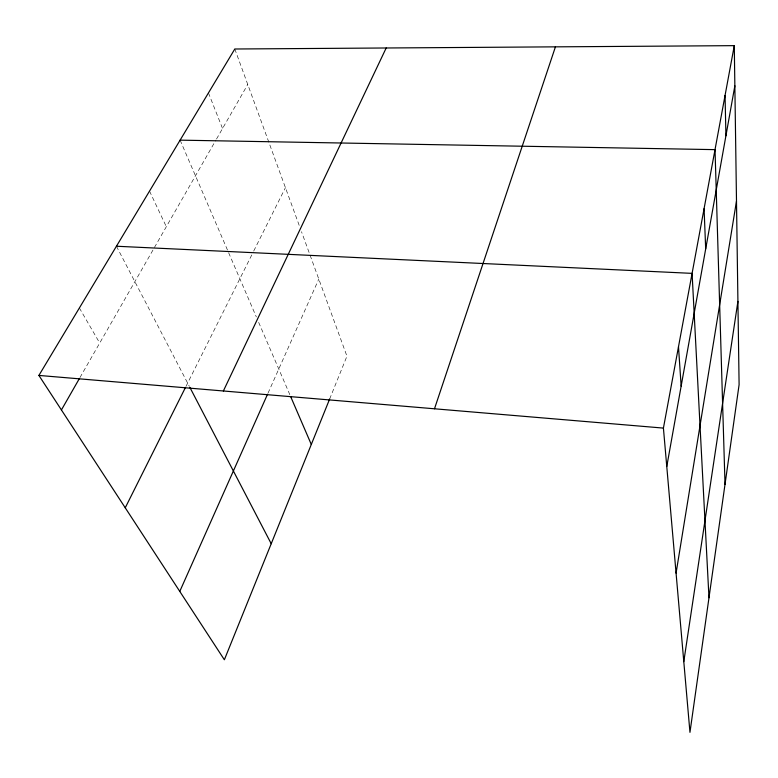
<?xml version="1.0" encoding="UTF-8"?>
<svg xmlns="http://www.w3.org/2000/svg" width="778" height="778" viewBox="0 0 778 778"><rect width="100%" height="100%" fill="white"/><g stroke="black" fill="none" stroke-linecap="round" stroke-linejoin="round"><path stroke-width="0.58" stroke-dasharray="3.89 2.92" d="M329.629 399.065L346.949 356.178L301.494 231.679M268.04 393.133L318.805 279.088M186.039 386.306L253.229 252.023M253.764 250.954L285.429 187.673M79.969 377.544L215.924 140.069M216.527 139.019L247.754 84.481M79.375 307.981L99.71 343.059M116.437 246.237L189.307 386.287M149.522 191.106L166.327 226.699M180.107 140.147L256.322 316.928M258.666 322.384L289.844 394.679M208.455 92.913L222.547 128.516M234.81 49.004L299.442 226.038"/><path stroke-width="1.17" d="M683.794 661.631L737.914 301.378M676.072 573.104L736.494 201.074M666.775 466.499L734.86 85.794M734.286 45.649L739.1 384.682L689.96 732.351L663.42 428.094L734.286 45.649L234.81 49.004L38.9 375.424L224.365 659.763L329.629 399.065M434.494 408.781L555.424 46.855M179.776 591.406L267.544 394.232M223.374 390.974L386.189 47.993M125.248 507.801L185.504 387.376M61.423 409.948L79.366 378.594M180.107 140.147L715.021 149.639L725.018 484.315M116.437 246.237L692.089 273.37L708.982 597.767M38.9 375.424L663.42 428.094M189.861 387.356L271.221 543.725M290.807 396.916L311.297 444.462M678.494 346.755L681.149 386.092M704.08 208.698L705.685 248.931M725.057 95.48L725.923 135.78"/></g></svg>
